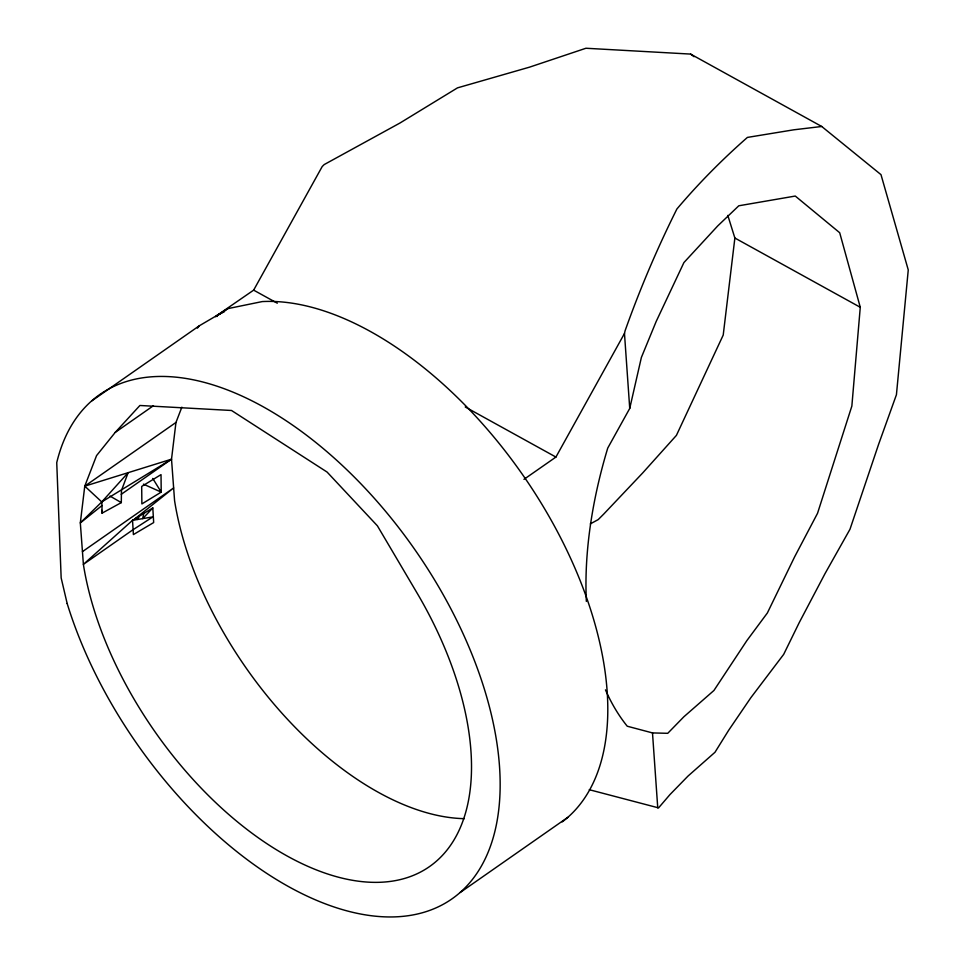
<?xml version="1.0" encoding="UTF-8"?>
<svg xmlns="http://www.w3.org/2000/svg" width="965" height="965" viewBox="0 0 965 965"><rect width="100%" height="100%" fill="white"/><g stroke="black" fill="none" stroke-linecap="round" stroke-linejoin="round"><path stroke-width="1.45" d="M101.783 510.304L102.049 513.163L121.313 502.608L121.457 490.497L128.14 472.681L101.771 501.921L80.324 522.885L83.388 564.38A268.246 147.838 55.1 0 0 365.047 881.913A268.246 147.838 55.1 0 0 416.771 592.534L377.399 525.829L327.087 472.066L231.528 410.487L139.901 405.481L115.245 432.38L96.56 455.601L84.763 486.155L80.324 522.885L101.976 505.576L101.771 501.921L84.763 486.155L175.956 422.465L181.854 407.182M586.358 601.424A378.003 213.337 -61.1 0 1 607.745 448.074L629.735 408.424L641.375 357.46L656.164 321.502L683.92 262.564L717.743 225.907L738.792 205.786L795.281 196.052L839.695 232.734L860.273 307.28L851.854 406.096L817.536 513.308L794.617 556.865L767.356 612.992L746.838 640.651L713.943 690.47L683.896 716.754L667.744 733.316L652.497 732.918L627.25 726.223A378.003 213.337 -61.1 0 1 605.465 689.866M727.815 215.412L734.872 238.029L723.219 335.06L676.417 435.372L642.678 472.959L603.728 514.08L598.216 519.592L590.315 523.886M464.334 818.658A268.246 147.838 55.1 0 1 174.581 500.69L171.517 459.195L175.956 422.465M143.749 513.464L142.711 518.615L152.808 507.94L153.676 522.56L133.387 534.586L132.543 520.34L152.808 507.94M523.959 479.352L555.924 457.06L624.476 333.468L625.103 330.73C639.879 289.162 657.177 248.475 676.887 209.007C698.539 183.41 722.206 159.515 747.405 137.416L793.809 129.805L821.734 126.487L880.985 174.641L908.258 269.923L896.425 394.745L878.608 444.322L849.984 529.266L824.954 573.741L799.225 622.63L783.676 654.379L750.842 697.707L728.696 730.228L714.993 752.266L688.057 776.029L669.975 794.569L658.564 807.886L589.265 789.696M137.633 519.472L139.225 516.227M91.687 400.957L199.26 325.82L216.98 315.422L253.65 290.139L322.201 166.547L324.204 164.569L399.956 123.025L457.494 87.863L529.568 67.14L585.948 48.25L690.626 54.088L821.734 126.487M197.403 328.136L199.26 325.82M115.245 432.38L153.447 405.698M121.228 494.321L171.517 459.195L84.763 486.155M82.447 551.642L173.64 487.952L134.69 518.989L138.429 517.855M460.196 892.504L567.77 817.379M227.776 308.643L215.714 316.592L227.776 308.643L262.263 301.575A307.57 169.514 55.1 0 1 548.265 515.069A307.57 169.514 55.1 0 1 562.161 821.927M171.517 459.195L101.771 501.921M224.58 311.586L216.98 315.422L217.173 316.46M143.423 484.153L161.215 492.114L161.022 474.623L141.686 486.444L141.879 503.935L161.215 492.114L152.747 478.423M734.872 238.029L860.273 307.28M253.65 290.139L277.305 303.203M465.239 406.977L555.924 457.06M109.986 496.07L121.313 502.608M690.626 54.088L694.04 56.694M624.476 333.468L629.735 408.424M652.497 732.918L657.756 807.874M101.976 505.576L102.049 513.163M132.543 520.34L83.388 564.38L132.627 529.99L152.88 516.89L132.543 520.34M67.164 603.511L61.157 577.914L56.742 462.621A307.57 169.514 55.1 0 1 391.597 518.651A307.57 169.514 55.1 0 1 420.788 913.179A307.57 169.514 55.1 0 1 67.164 603.511"/></g></svg>
